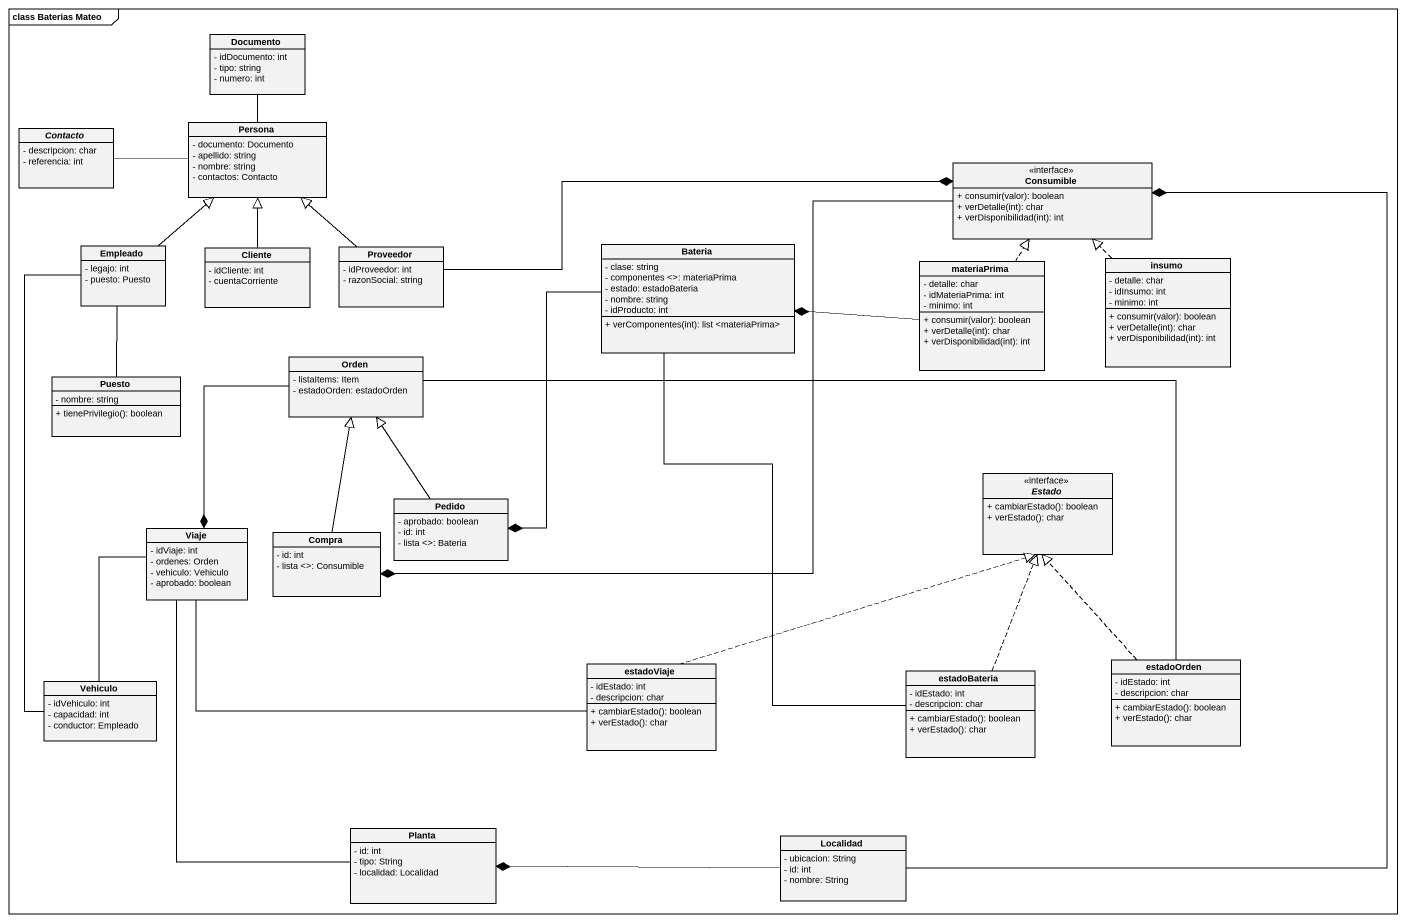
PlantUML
@startuml
mainframe class Baterias Mateo
hide circle
hide empty members
skinparam classAttributeIconSize 0
class Documento {
  - idDocumento: int
  - tipo: string
  - numero: int
}
abstract class Contacto {
  - descripcion: char
  - referencia: int
}
class Persona {
  - documento: Documento
  - apellido: string
  - nombre: string
  - contactos: Contacto
}
class Consumible <<interface>> {
  + consumir(valor): boolean
  + verDetalle(int): char
  + verDisponibilidad(int): int
}
class Empleado {
  - legajo: int
  - puesto: Puesto
}
class Cliente {
  - idCliente: int
  - cuentaCorriente
}
class Proveedor {
  - idProveedor: int
  - razonSocial: string
}
class Bateria {
  - clase: string
  - componentes <>: materiaPrima
  - estado: estadoBateria
  - nombre: string
  - idProducto: int
  + verComponentes(int): list <materiaPrima>
}
class materiaPrima {
  - detalle: char
  - idMateriaPrima: int
  - minimo: int
  + consumir(valor): boolean
  + verDetalle(int): char
  + verDisponibilidad(int): int
}
class insumo {
  - detalle: char
  - idInsumo: int
  - minimo: int
  + consumir(valor): boolean
  + verDetalle(int): char
  + verDisponibilidad(int): int
}
class Puesto {
  - nombre: string
  + tienePrivilegio(): boolean
}
class Orden {
  - listaItems: Item
  - estadoOrden: estadoOrden
}
class Pedido {
  - aprobado: boolean
  - id: int
  - lista <>: Bateria
}
interface Estado <<interface>> {
  + cambiarEstado(): boolean
  + verEstado(): char
}
class Viaje {
  - idViaje: int
  - ordenes: Orden
  - vehiculo: Vehiculo
  - aprobado: boolean
}
class Compra {
  - id: int
  - lista <>: Consumible
}
class Vehiculo {
  - idVehiculo: int
  - capacidad: int
  - conductor: Empleado
}
class estadoViaje {
  - idEstado: int
  - descripcion: char
  + cambiarEstado(): boolean
  + verEstado(): char
}
class estadoBateria {
  - idEstado: int
  - descripcion: char
  + cambiarEstado(): boolean
  + verEstado(): char
}
class estadoOrden {
  - idEstado: int
  - descripcion: char
  + cambiarEstado(): boolean
  + verEstado(): char
}
class Planta {
  - id: int
  - tipo: String
  - localidad: Localidad
}
class Localidad {
  - ubicacion: String
  - id: int
  - nombre: String
}
Persona -up- Documento
Persona -left- Contacto
Consumible -left-* Compra
Empleado -up-|> Persona
Empleado -- Puesto
Empleado -- Vehiculo
Cliente -up-|> Persona
Proveedor -up-|> Persona
Proveedor -right-* Consumible
Bateria --* Pedido
Bateria -- estadoBateria
materiaPrima .up.|> Consumible
materiaPrima -left-* Bateria
insumo .up.|> Consumible
Orden --* Viaje
Orden -right- estadoOrden
Pedido -up-|> Orden
Viaje -- Vehiculo
Viaje -- Planta
Compra -up-|> Orden
estadoViaje .right.|> Estado
estadoViaje -left- Viaje
estadoBateria .up.|> Estado
estadoOrden .up.|> Estado
Localidad -up-* Consumible
Localidad -left-* Planta
@enduml
